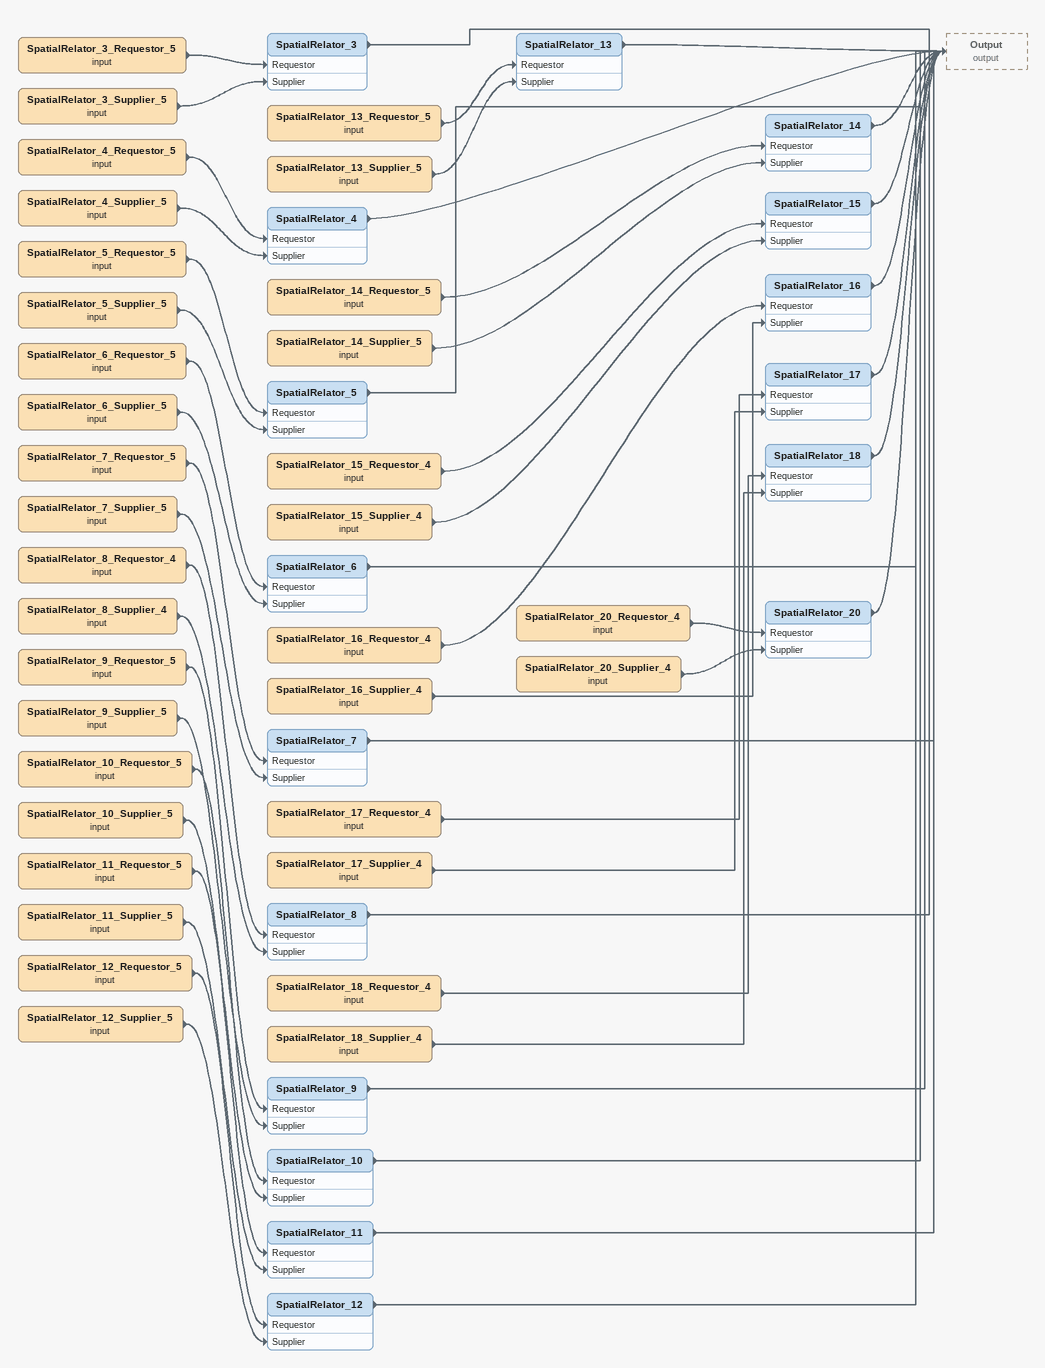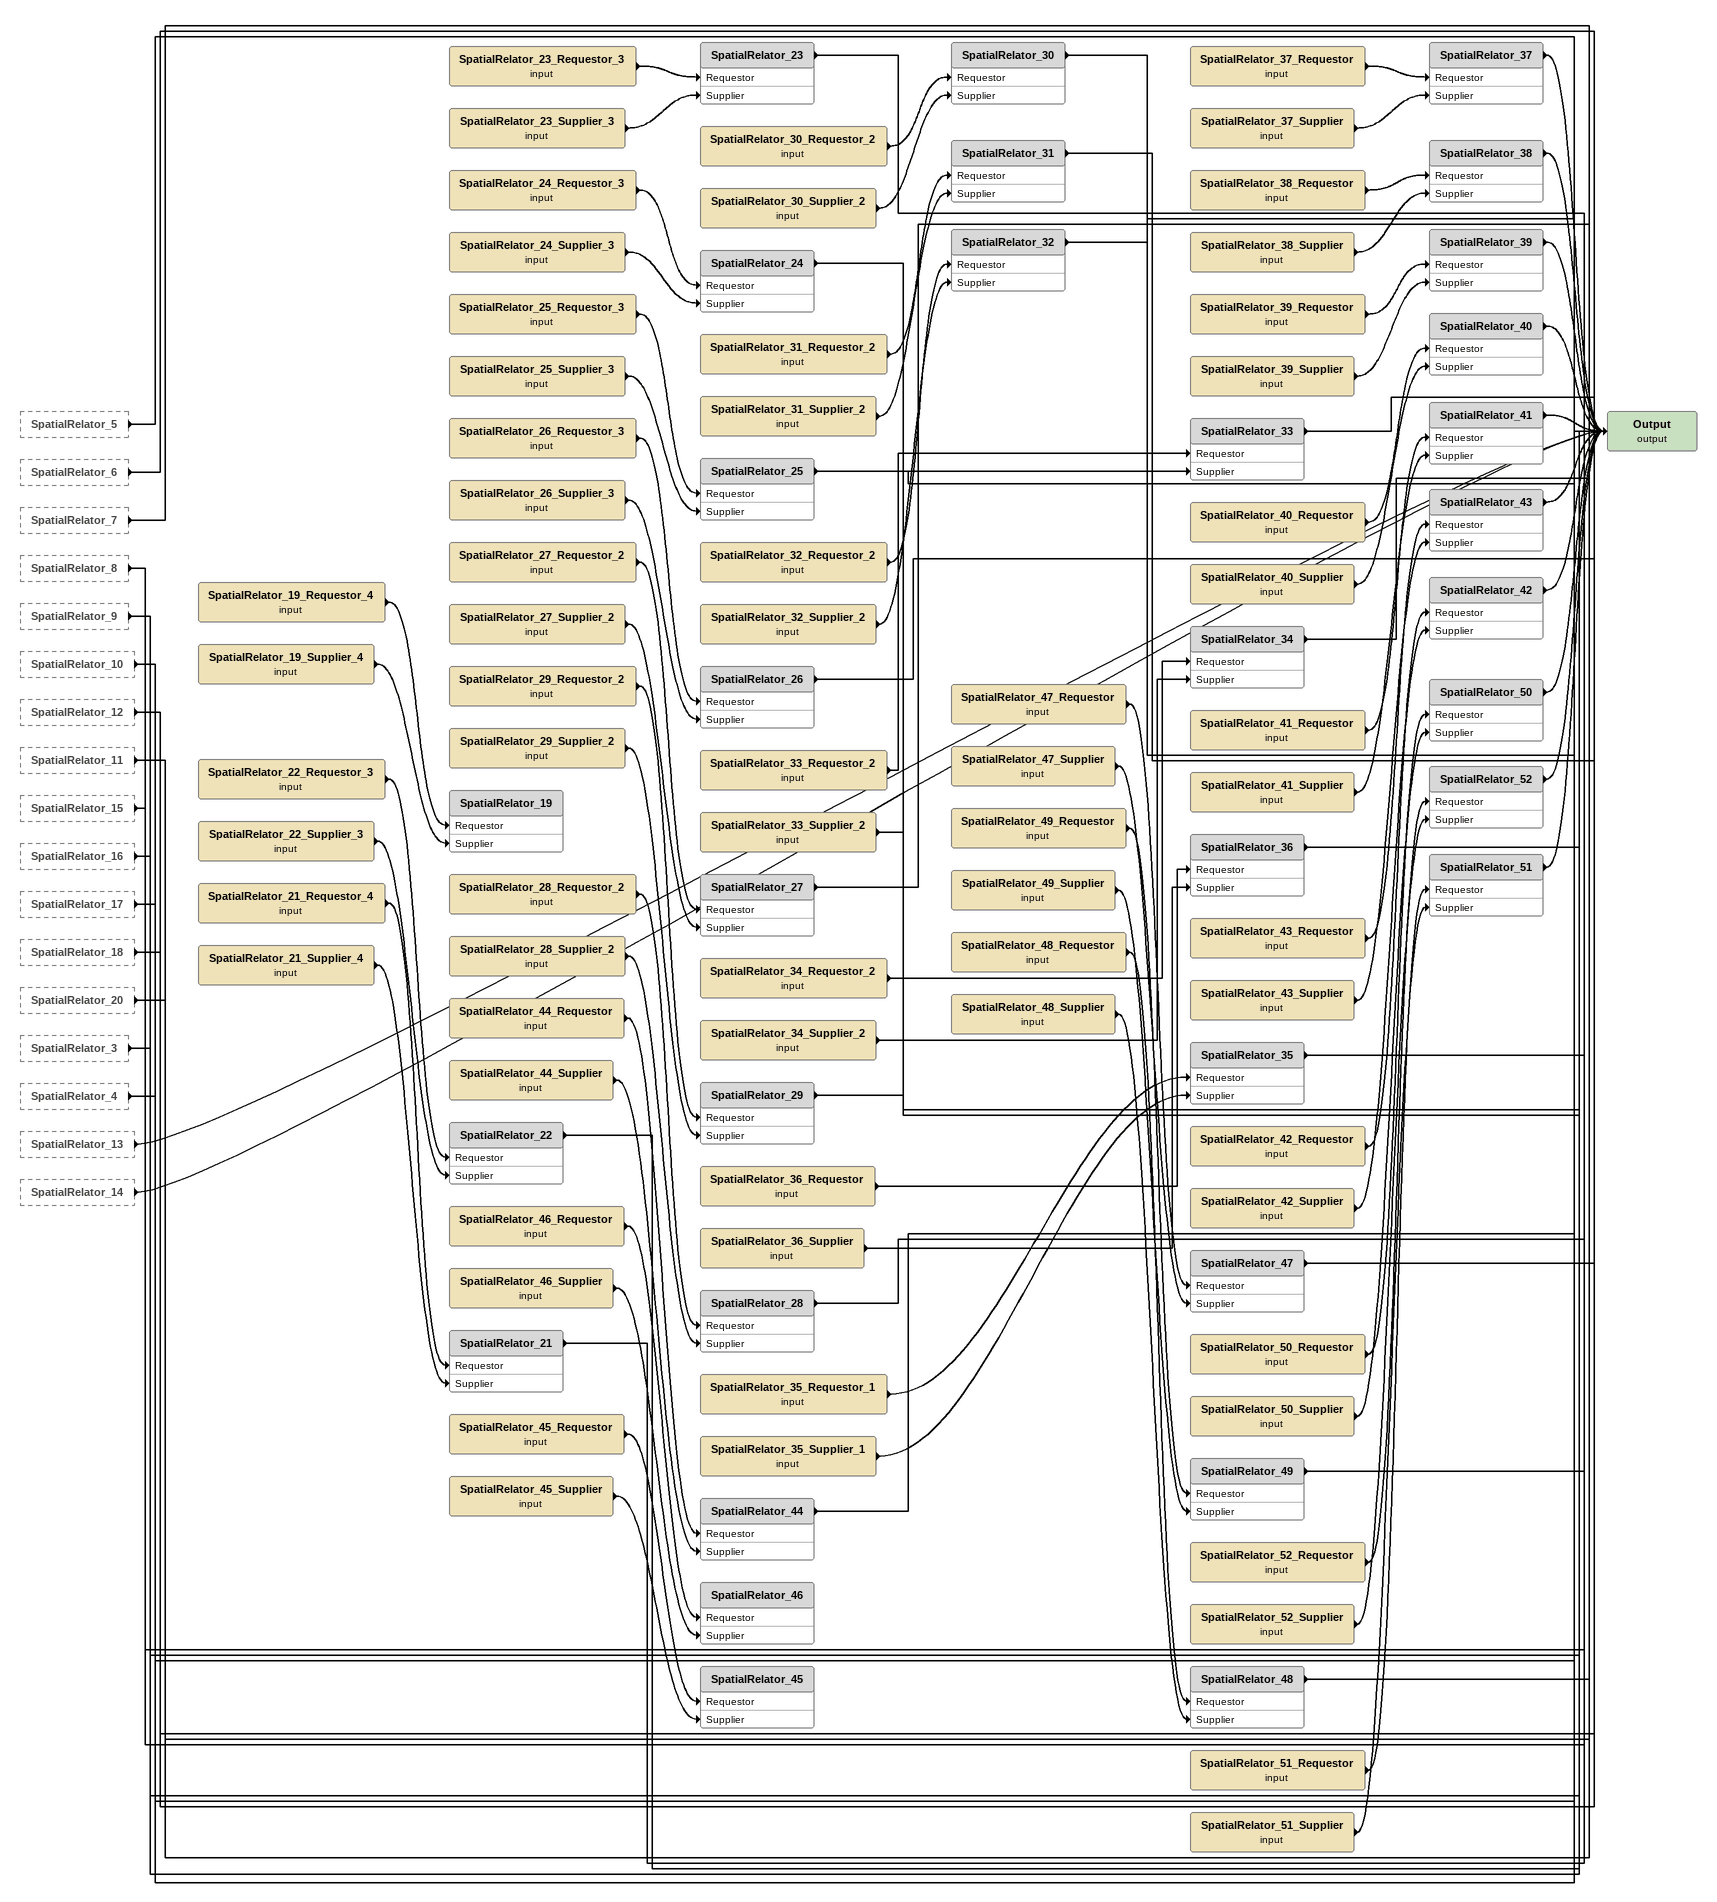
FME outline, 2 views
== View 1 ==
SpatialRelator_3_Requestor_5 (input)
    -> SpatialRelator_3 [Requestor]
SpatialRelator_3_Supplier_5 (input)
    -> SpatialRelator_3 [Supplier]
SpatialRelator_3
    -> Output (output)
SpatialRelator_4_Requestor_5 (input)
    -> SpatialRelator_4 [Requestor]
SpatialRelator_4_Supplier_5 (input)
    -> SpatialRelator_4 [Supplier]
SpatialRelator_4
    -> Output (output)
SpatialRelator_5_Requestor_5 (input)
    -> SpatialRelator_5 [Requestor]
SpatialRelator_5_Supplier_5 (input)
    -> SpatialRelator_5 [Supplier]
SpatialRelator_5
    -> Output (output)
SpatialRelator_6_Requestor_5 (input)
    -> SpatialRelator_6 [Requestor]
SpatialRelator_6_Supplier_5 (input)
    -> SpatialRelator_6 [Supplier]
SpatialRelator_6
    -> Output (output)
SpatialRelator_7_Requestor_5 (input)
    -> SpatialRelator_7 [Requestor]
SpatialRelator_7_Supplier_5 (input)
    -> SpatialRelator_7 [Supplier]
SpatialRelator_7
    -> Output (output)
SpatialRelator_8_Requestor_4 (input)
    -> SpatialRelator_8 [Requestor]
SpatialRelator_8_Supplier_4 (input)
    -> SpatialRelator_8 [Supplier]
SpatialRelator_8
    -> Output (output)
SpatialRelator_9_Requestor_5 (input)
    -> SpatialRelator_9 [Requestor]
SpatialRelator_9_Supplier_5 (input)
    -> SpatialRelator_9 [Supplier]
SpatialRelator_9
    -> Output (output)
SpatialRelator_10_Requestor_5 (input)
    -> SpatialRelator_10 [Requestor]
SpatialRelator_10_Supplier_5 (input)
    -> SpatialRelator_10 [Supplier]
SpatialRelator_10
    -> Output (output)
SpatialRelator_11_Requestor_5 (input)
    -> SpatialRelator_11 [Requestor]
SpatialRelator_11_Supplier_5 (input)
    -> SpatialRelator_11 [Supplier]
SpatialRelator_11
    -> Output (output)
SpatialRelator_12_Requestor_5 (input)
    -> SpatialRelator_12 [Requestor]
SpatialRelator_12_Supplier_5 (input)
    -> SpatialRelator_12 [Supplier]
SpatialRelator_12
    -> Output (output)
SpatialRelator_13_Requestor_5 (input)
    -> SpatialRelator_13 [Requestor]
SpatialRelator_13_Supplier_5 (input)
    -> SpatialRelator_13 [Supplier]
SpatialRelator_13
    -> Output (output)
SpatialRelator_14_Requestor_5 (input)
    -> SpatialRelator_14 [Requestor]
SpatialRelator_14_Supplier_5 (input)
    -> SpatialRelator_14 [Supplier]
SpatialRelator_14
    -> Output (output)
SpatialRelator_15_Requestor_4 (input)
    -> SpatialRelator_15 [Requestor]
SpatialRelator_15_Supplier_4 (input)
    -> SpatialRelator_15 [Supplier]
SpatialRelator_15
    -> Output (output)
SpatialRelator_16_Requestor_4 (input)
    -> SpatialRelator_16 [Requestor]
SpatialRelator_16_Supplier_4 (input)
    -> SpatialRelator_16 [Supplier]
SpatialRelator_16
    -> Output (output)
SpatialRelator_17_Requestor_4 (input)
    -> SpatialRelator_17 [Requestor]
SpatialRelator_17_Supplier_4 (input)
    -> SpatialRelator_17 [Supplier]
SpatialRelator_17
    -> Output (output)
SpatialRelator_18_Requestor_4 (input)
    -> SpatialRelator_18 [Requestor]
SpatialRelator_18_Supplier_4 (input)
    -> SpatialRelator_18 [Supplier]
SpatialRelator_18
    -> Output (output)
SpatialRelator_20_Requestor_4 (input)
    -> SpatialRelator_20 [Requestor]
SpatialRelator_20_Supplier_4 (input)
    -> SpatialRelator_20 [Supplier]
SpatialRelator_20
    -> Output (output)

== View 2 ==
SpatialRelator_5 [outside]
    -> Output (output)
SpatialRelator_6 [outside]
    -> Output (output)
SpatialRelator_7 [outside]
    -> Output (output)
SpatialRelator_8 [outside]
    -> Output (output)
SpatialRelator_9 [outside]
    -> Output (output)
SpatialRelator_10 [outside]
    -> Output (output)
SpatialRelator_12 [outside]
    -> Output (output)
SpatialRelator_11 [outside]
    -> Output (output)
SpatialRelator_15 [outside]
    -> Output (output)
SpatialRelator_16 [outside]
    -> Output (output)
SpatialRelator_17 [outside]
    -> Output (output)
SpatialRelator_18 [outside]
    -> Output (output)
SpatialRelator_20 [outside]
    -> Output (output)
SpatialRelator_3 [outside]
    -> Output (output)
SpatialRelator_4 [outside]
    -> Output (output)
SpatialRelator_13 [outside]
    -> Output (output)
SpatialRelator_14 [outside]
    -> Output (output)
SpatialRelator_19_Requestor_4 (input)
    -> SpatialRelator_19 [Requestor]
SpatialRelator_19_Supplier_4 (input)
    -> SpatialRelator_19 [Supplier]
SpatialRelator_19
SpatialRelator_22_Requestor_3 (input)
    -> SpatialRelator_22 [Requestor]
SpatialRelator_22_Supplier_3 (input)
    -> SpatialRelator_22 [Supplier]
SpatialRelator_22
    -> Output (output)
SpatialRelator_21_Requestor_4 (input)
    -> SpatialRelator_21 [Requestor]
SpatialRelator_21_Supplier_4 (input)
    -> SpatialRelator_21 [Supplier]
SpatialRelator_21
    -> Output (output)
SpatialRelator_23_Requestor_3 (input)
    -> SpatialRelator_23 [Requestor]
SpatialRelator_23_Supplier_3 (input)
    -> SpatialRelator_23 [Supplier]
SpatialRelator_23
    -> Output (output)
SpatialRelator_24_Requestor_3 (input)
    -> SpatialRelator_24 [Requestor]
SpatialRelator_24_Supplier_3 (input)
    -> SpatialRelator_24 [Supplier]
SpatialRelator_24
    -> Output (output)
SpatialRelator_25_Requestor_3 (input)
    -> SpatialRelator_25 [Requestor]
SpatialRelator_25_Supplier_3 (input)
    -> SpatialRelator_25 [Supplier]
SpatialRelator_25
    -> Output (output)
SpatialRelator_26_Requestor_3 (input)
    -> SpatialRelator_26 [Requestor]
SpatialRelator_26_Supplier_3 (input)
    -> SpatialRelator_26 [Supplier]
SpatialRelator_26
    -> Output (output)
SpatialRelator_27_Requestor_2 (input)
    -> SpatialRelator_27 [Requestor]
SpatialRelator_27_Supplier_2 (input)
    -> SpatialRelator_27 [Supplier]
SpatialRelator_27
    -> Output (output)
SpatialRelator_29_Requestor_2 (input)
    -> SpatialRelator_29 [Requestor]
SpatialRelator_29_Supplier_2 (input)
    -> SpatialRelator_29 [Supplier]
SpatialRelator_29
    -> Output (output)
SpatialRelator_28_Requestor_2 (input)
    -> SpatialRelator_28 [Requestor]
SpatialRelator_28_Supplier_2 (input)
    -> SpatialRelator_28 [Supplier]
SpatialRelator_28
    -> Output (output)
SpatialRelator_44_Requestor (input)
    -> SpatialRelator_44 [Requestor]
SpatialRelator_44_Supplier (input)
    -> SpatialRelator_44 [Supplier]
SpatialRelator_44
    -> Output (output)
SpatialRelator_46_Requestor (input)
    -> SpatialRelator_46 [Requestor]
SpatialRelator_46_Supplier (input)
    -> SpatialRelator_46 [Supplier]
SpatialRelator_46
SpatialRelator_45_Requestor (input)
    -> SpatialRelator_45 [Requestor]
SpatialRelator_45_Supplier (input)
    -> SpatialRelator_45 [Supplier]
SpatialRelator_45
SpatialRelator_30_Requestor_2 (input)
    -> SpatialRelator_30 [Requestor]
SpatialRelator_30_Supplier_2 (input)
    -> SpatialRelator_30 [Supplier]
SpatialRelator_30
    -> Output (output)
SpatialRelator_31_Requestor_2 (input)
    -> SpatialRelator_31 [Requestor]
SpatialRelator_31_Supplier_2 (input)
    -> SpatialRelator_31 [Supplier]
SpatialRelator_31
    -> Output (output)
SpatialRelator_32_Requestor_2 (input)
    -> SpatialRelator_32 [Requestor]
SpatialRelator_32_Supplier_2 (input)
    -> SpatialRelator_32 [Supplier]
SpatialRelator_32
    -> Output (output)
SpatialRelator_33_Requestor_2 (input)
    -> SpatialRelator_33 [Requestor]
SpatialRelator_33_Supplier_2 (input)
    -> SpatialRelator_33 [Supplier]
SpatialRelator_33
    -> Output (output)
SpatialRelator_34_Requestor_2 (input)
    -> SpatialRelator_34 [Requestor]
SpatialRelator_34_Supplier_2 (input)
    -> SpatialRelator_34 [Supplier]
SpatialRelator_34
    -> Output (output)
SpatialRelator_35_Requestor_1 (input)
    -> SpatialRelator_35 [Requestor]
SpatialRelator_35_Supplier_1 (input)
    -> SpatialRelator_35 [Supplier]
SpatialRelator_35
    -> Output (output)
SpatialRelator_36_Requestor (input)
    -> SpatialRelator_36 [Requestor]
SpatialRelator_36_Supplier (input)
    -> SpatialRelator_36 [Supplier]
SpatialRelator_36
    -> Output (output)
SpatialRelator_47_Requestor (input)
    -> SpatialRelator_47 [Requestor]
SpatialRelator_47_Supplier (input)
    -> SpatialRelator_47 [Supplier]
SpatialRelator_47
    -> Output (output)
SpatialRelator_49_Requestor (input)
    -> SpatialRelator_49 [Requestor]
SpatialRelator_49_Supplier (input)
    -> SpatialRelator_49 [Supplier]
SpatialRelator_49
    -> Output (output)
SpatialRelator_48_Requestor (input)
    -> SpatialRelator_48 [Requestor]
SpatialRelator_48_Supplier (input)
    -> SpatialRelator_48 [Supplier]
SpatialRelator_48
    -> Output (output)
SpatialRelator_37_Requestor (input)
    -> SpatialRelator_37 [Requestor]
SpatialRelator_37_Supplier (input)
    -> SpatialRelator_37 [Supplier]
SpatialRelator_37
    -> Output (output)
SpatialRelator_38_Requestor (input)
    -> SpatialRelator_38 [Requestor]
SpatialRelator_38_Supplier (input)
    -> SpatialRelator_38 [Supplier]
SpatialRelator_38
    -> Output (output)
SpatialRelator_39_Requestor (input)
    -> SpatialRelator_39 [Requestor]
SpatialRelator_39_Supplier (input)
    -> SpatialRelator_39 [Supplier]
SpatialRelator_39
    -> Output (output)
SpatialRelator_40_Requestor (input)
    -> SpatialRelator_40 [Requestor]
SpatialRelator_40_Supplier (input)
    -> SpatialRelator_40 [Supplier]
SpatialRelator_40
    -> Output (output)
SpatialRelator_41_Requestor (input)
    -> SpatialRelator_41 [Requestor]
SpatialRelator_41_Supplier (input)
    -> SpatialRelator_41 [Supplier]
SpatialRelator_41
    -> Output (output)
SpatialRelator_43_Requestor (input)
    -> SpatialRelator_43 [Requestor]
SpatialRelator_43_Supplier (input)
    -> SpatialRelator_43 [Supplier]
SpatialRelator_43
    -> Output (output)
SpatialRelator_42_Requestor (input)
    -> SpatialRelator_42 [Requestor]
SpatialRelator_42_Supplier (input)
    -> SpatialRelator_42 [Supplier]
SpatialRelator_42
    -> Output (output)
SpatialRelator_50_Requestor (input)
    -> SpatialRelator_50 [Requestor]
SpatialRelator_50_Supplier (input)
    -> SpatialRelator_50 [Supplier]
SpatialRelator_50
    -> Output (output)
SpatialRelator_52_Requestor (input)
    -> SpatialRelator_52 [Requestor]
SpatialRelator_52_Supplier (input)
    -> SpatialRelator_52 [Supplier]
SpatialRelator_52
    -> Output (output)
SpatialRelator_51_Requestor (input)
    -> SpatialRelator_51 [Requestor]
SpatialRelator_51_Supplier (input)
    -> SpatialRelator_51 [Supplier]
SpatialRelator_51
    -> Output (output)
Output (output)
